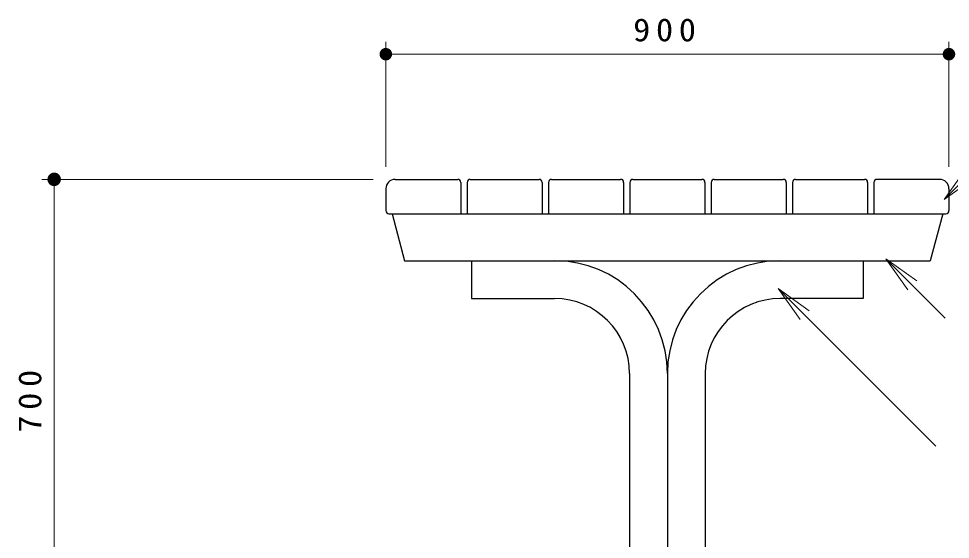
# Model space of a CAD drawing. Units: millimetres on the paper, with parts at other scales. Extents: x -365 to 0, y -5 to 257.
# Drawn here: x -133.4 to -58.9, y 102.5 to 144.1 of the extents above; entities that cross this region are included whole.
import ezdxf

# ---------------------------------------------------------------- set-up
doc = ezdxf.new("R2010")
doc.units = ezdxf.units.MM
doc.layers.add('1_20', color=7, linetype='Continuous', lineweight=25)
doc.styles.add('ＭＳ ゴシック', font='')
doc.styles.get('ＭＳ ゴシック').set_extended_font_data('MS Gothic')

# ---------------------------------------------------------------- blocks, each defined once
blk = doc.blocks.new('open_arrow')
at = {"color": 0, "linetype": 'Continuous', "lineweight": -2}
blk.add_lwpolyline([(7.5, 1.25), (0, 0), (7.5, -1.25)], dxfattribs=at)
blk = doc.blocks.new('filled_dot')
at = {"color": 0, "linetype": 'Continuous', "lineweight": -2, "const_width": 1.25}
blk.add_lwpolyline([(-0.625, 0, 1), (0.625, 0, 1)], format="xyb", close=True, dxfattribs=at)

msp = doc.modelspace()

# ---------------------------------------------------------------- linework, layer by layer
at = {"layer": '1_20', "lineweight": 13}
for p, q in [((-104.019, 132.273), (-104.019, 142.273)), ((-59.019, 132.273), (-59.019, 142.273)), ((-104.019, 141.273), (-59.019, 141.273)), ((-59.405, 129.661), (-54.306, 134.76)), ((-105.019, 131.273), (-131.519, 131.273)), ((-130.519, 96.273), (-130.519, 131.273)), ((-64.069, 124.927), (-59.319, 120.176)), ((-72.67, 122.544), (-60.07, 109.944))]:
    msp.add_line(p, q, dxfattribs=at)
at = {"layer": '1_20', "color": 3}
for p, q in [((-103.269, 131.273), (-98.269, 131.273)), ((-97.269, 131.273), (-91.769, 131.273)), ((-90.769, 131.273), (-85.269, 131.273)), ((-84.269, 131.273), (-78.769, 131.273)), ((-77.769, 131.273), (-72.269, 131.273)), ((-71.269, 131.273), (-65.769, 131.273)), ((-59.769, 131.273), (-64.769, 131.273)), ((-104.019, 130.523), (-104.019, 128.773)), ((-98.019, 131.023), (-98.019, 128.523)), ((-97.519, 131.023), (-97.519, 128.523)), ((-91.519, 131.023), (-91.519, 128.523)), ((-91.019, 131.023), (-91.019, 128.523)), ((-85.019, 131.023), (-85.019, 128.523)), ((-84.519, 131.023), (-84.519, 128.523)), ((-78.519, 131.023), (-78.519, 128.523)), ((-78.019, 131.023), (-78.019, 128.523)), ((-72.019, 131.023), (-72.019, 128.523)), ((-71.519, 131.023), (-71.519, 128.523)), ((-65.519, 131.023), (-65.519, 128.523)), ((-65.019, 131.023), (-65.019, 128.523)), ((-59.019, 130.523), (-59.019, 128.773)), ((-103.769, 128.523), (-59.269, 128.523)), ((-103.52, 128.522), (-102.515, 124.772)), ((-59.518, 128.522), (-60.523, 124.773)), ((-102.514, 124.773), (-60.523, 124.773)), ((-97.169, 124.773), (-97.169, 121.748)), ((-65.869, 124.773), (-65.869, 121.748)), ((-97.169, 121.748), (-90.529, 121.748)), ((-65.869, 121.748), (-72.509, 121.748)), ((-84.544, 115.763), (-84.544, 83.998)), ((-81.519, 115.763), (-81.519, 83.998)), ((-78.494, 115.763), (-78.494, 83.998))]:
    msp.add_line(p, q, dxfattribs=at)
for centre, radius, start, end in [((-103.269, 130.523), 0.75, 89.99998, 179.99996), ((-98.269, 131.023), 0.25, 0, 89.99998), ((-97.269, 131.023), 0.25, 89.99998, 179.99996), ((-91.769, 131.023), 0.25, 0, 89.99998), ((-90.769, 131.023), 0.25, 89.99998, 179.99996), ((-85.269, 131.023), 0.25, 0, 89.99998), ((-84.269, 131.023), 0.25, 89.99998, 179.99996), ((-78.769, 131.023), 0.25, 0, 89.99998), ((-77.769, 131.023), 0.25, 89.99998, 179.99996), ((-72.269, 131.023), 0.25, 0, 89.99998), ((-71.269, 131.023), 0.25, 89.99998, 179.99996), ((-65.769, 131.023), 0.25, 0, 89.99998), ((-64.769, 131.023), 0.25, 89.99998, 179.99996), ((-59.769, 130.523), 0.75, 0, 89.99998), ((-103.769, 128.773), 0.25, 179.99998, 270.00003), ((-59.269, 128.773), 0.25, 269.99996, 0), ((-90.529, 115.763), 9.01, 0, 89.99998), ((-72.509, 115.763), 9.01, 89.99998, 179.99996), ((-90.529, 115.763), 5.985, 0, 89.99998), ((-72.509, 115.763), 5.985, 89.99998, 179.99996)]:
    msp.add_arc(centre, radius, start, end, dxfattribs=at)

# ---------------------------------------------------------------- block references
at = {"layer": '1_20', "lineweight": 13, "xscale": 0.4, "yscale": 0.4}
msp.add_blockref('filled_dot', (-104.019, 141.273), dxfattribs=at)
at = {"layer": '1_20', "lineweight": 13}
for name, p, xscale, yscale, rotation in [('filled_dot', (-59.019, 141.273), 0.4, 0.4, 180), ('filled_dot', (-130.519, 131.273), 0.431, 0.431, 270), ('open_arrow', (-59.405, 129.661), 0.4, 0.4, 45), ('open_arrow', (-64.069, 124.927), 0.4, 0.4, 315), ('open_arrow', (-72.67, 122.544), 0.4, 0.4, 315)]:
    msp.add_blockref(name, p, dxfattribs=dict(at, xscale=xscale, yscale=yscale, rotation=rotation))

# ---------------------------------------------------------------- texts
at = {"layer": '1_20', "insert": (-81.519, 142.273), "char_height": 1.833, "attachment_point": 8, "style": 'ＭＳ ゴシック'}
msp.add_mtext('\\T1.33;\\W1.1;900', dxfattribs=at)
at = {"layer": '1_20', "insert": (-131.519, 113.773), "char_height": 1.833, "attachment_point": 8, "rotation": 90, "style": 'ＭＳ ゴシック'}
msp.add_mtext('\\T1.33;\\W1.1;700', dxfattribs=at)

doc.saveas('drawing.dxf')
